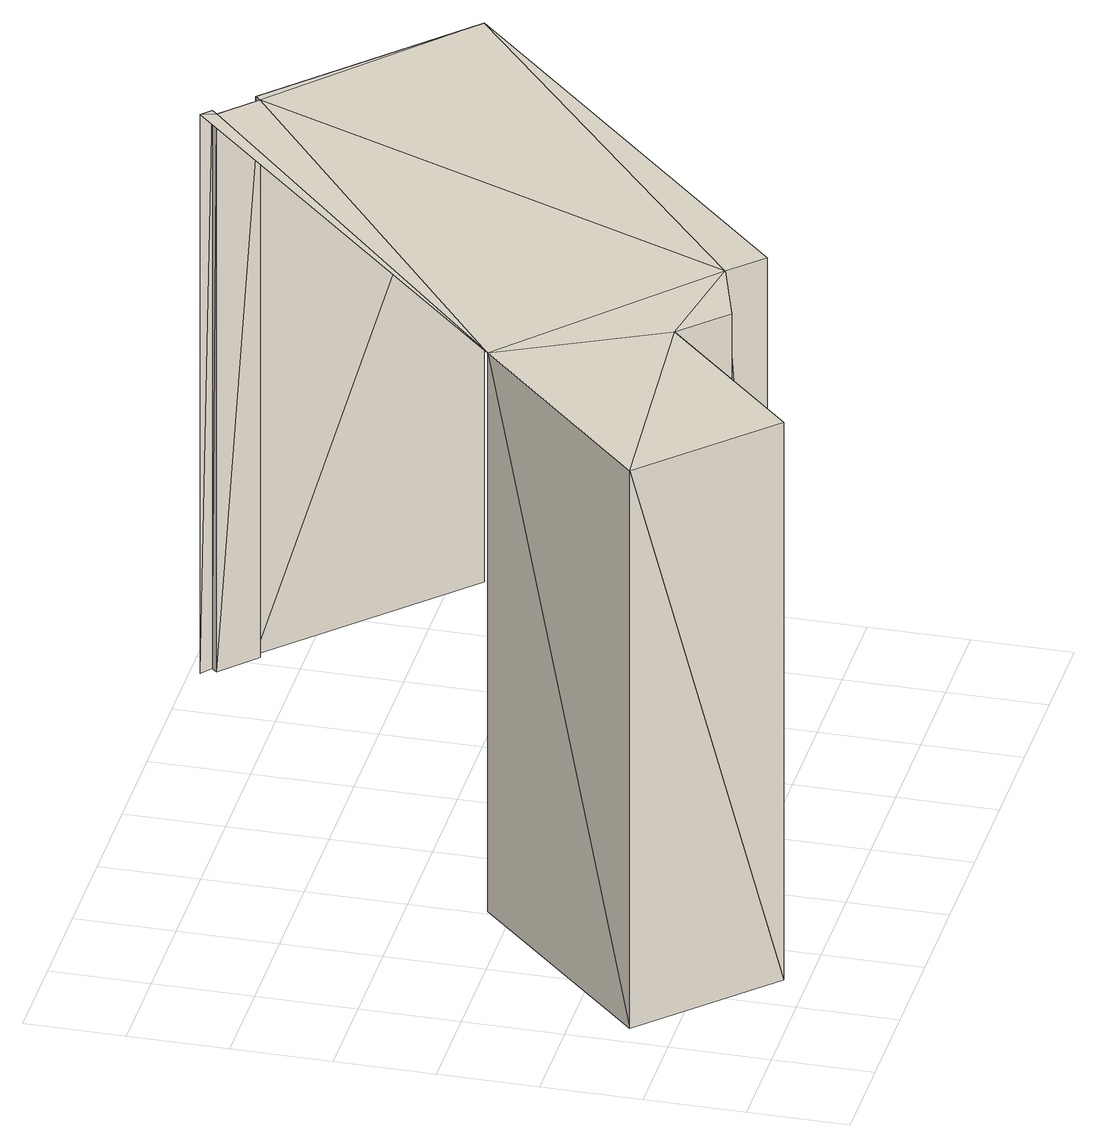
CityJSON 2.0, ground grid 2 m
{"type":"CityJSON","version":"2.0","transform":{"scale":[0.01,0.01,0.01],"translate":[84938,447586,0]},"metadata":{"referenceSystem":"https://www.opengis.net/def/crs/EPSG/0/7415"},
"CityObjects":{
"building1":{"type":"Building","attributes":{"bgt_status":"bestaand","hoek":"(1:43.8)","identificatiebagpnd":"503100000004647","identificatiebagvbolaagstehuisnummer":"(1:503010000003297)","measuredHeight":12.33,"min-height-surface":0.16,"plaatsingspunt":"(1:84949.891 447597.257)","plus_status":"geenWaarde","relatievehoogteligging":"0","tekst":"(1:37)"},"geometry":[{"type":"MultiSurface","lod":"1","boundaries":[[[0,1,2]],[[2,3,4]],[[3,5,6]],[[3,2,7]],[[3,7,5]],[[8,9,10]],[[7,8,10]],[[2,11,7]],[[7,11,8]],[[2,1,11]],[[11,1,12]],[[13,14,2]],[[2,14,0]],[[15,13,4]],[[4,13,2]],[[16,15,3]],[[3,15,4]],[[17,16,6]],[[6,16,3]],[[18,17,5]],[[5,17,6]],[[19,18,7]],[[7,18,5]],[[20,21,9]],[[9,21,10]],[[22,20,8]],[[8,20,9]],[[23,22,11]],[[11,22,8]],[[24,23,12]],[[12,23,11]],[[25,24,1]],[[1,24,12]]]}]}
},
"vertices":[
[875,219,1233],[1596,940,1233],[809,284,1233],[567,324,1233],[657,235,1233],[48,286,1233],[290,46,1233],[410,648,1233],[1151,1350,1233],[1162,1361,1233],[1142,1380,1233],[1221,1283,1233],[1231,1294,1233],[809,284,16],[875,219,14],[657,235,16],[567,324,16],[290,46,16],[48,286,16],[410,648,14],[1162,1361,16],[1142,1380,14],[1151,1350,16],[1221,1283,16],[1231,1294,16],[1596,940,14]
]}
